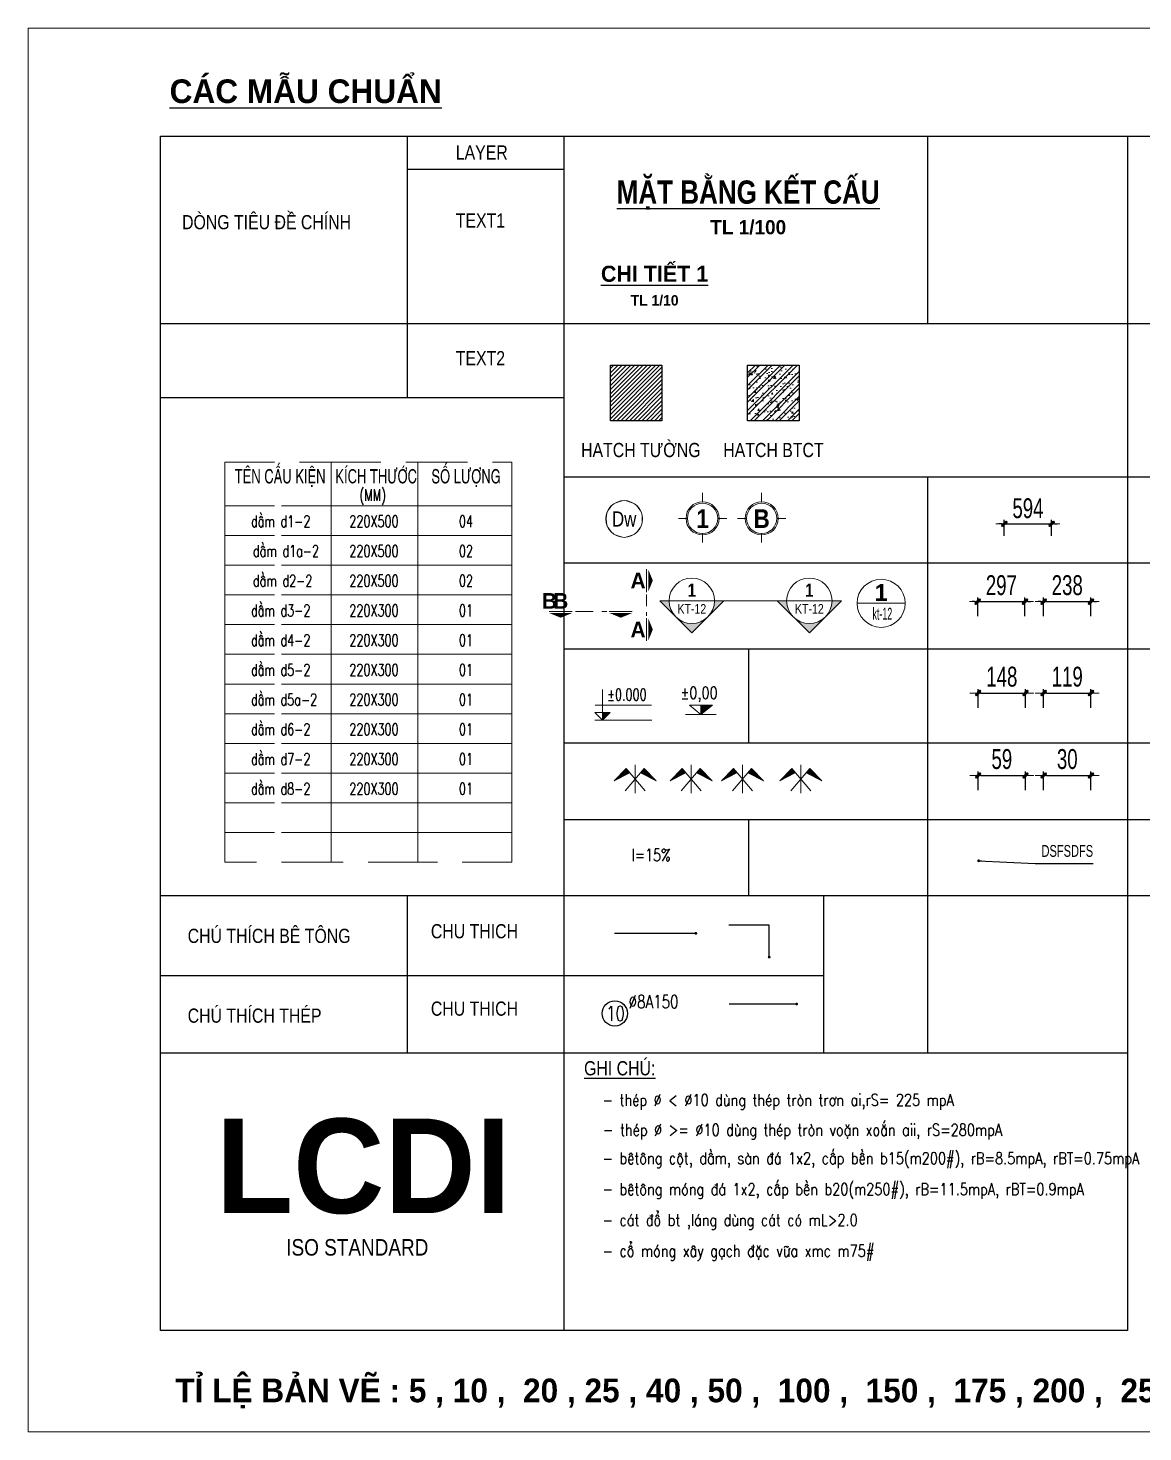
# Model space of a CAD drawing. Extents: x -192823 to 24985, y 78808 to 102574.
# Drawn here: x -192823 to -178814, y 84656 to 102296 of the extents above; entities that cross this region are included whole.
import ezdxf
from ezdxf.enums import TextEntityAlignment as Align

# ---------------------------------------------------------------- set-up
doc = ezdxf.new("R2010")
doc.units = 0
doc.header["$LTSCALE"] = 5
doc.header["$MEASUREMENT"] = 0
doc.header["$PDMODE"] = 3
doc.header["$PDSIZE"] = -5
for name, pattern in [('CENTERX2', [4, 2.5, -0.5, 0.5, -0.5]), ('DASHDOT', [1, 0.5, -0.25, 0, -0.25]), ('HIDDEN', [0.375, 0.25, -0.125])]:
    doc.linetypes.add(name, pattern=pattern)
doc.layers.get('0').update_dxf_attribs({"linetype": 'CONTINUOUS', "lineweight": 25})
doc.layers.get('DEFPOINTS').update_dxf_attribs({"linetype": 'CONTINUOUS', "lineweight": 9})
for name, color, linetype, lineweight in [('EG Khac', 4, 'CONTINUOUS', 18), ('EG Text2', 7, 'CONTINUOUS', 20), ('ISO', 153, 'CONTINUOUS', 15), ('KICHTHUOC', 167, 'CONTINUOUS', 15), ('LC Dim', 8, 'CONTINUOUS', 18), ('LC Hatch', 252, 'CONTINUOUS', 9), ('LC ISO', 153, 'CONTINUOUS', 13), ('LC Khac', 4, 'CONTINUOUS', 9), ('LC MANH DUT', 35, 'HIDDEN', 5), ('LC Net manh', 239, 'CONTINUOUS', 5), ('LC Net thay', 7, 'CONTINUOUS', 25), ('LC Net truc', 79, 'DASHDOT', 13), ('LC Text1', 3, 'CONTINUOUS', 20), ('LC Text2', 7, 'CONTINUOUS', 25)]:
    doc.layers.add(name, color=color, linetype=linetype, lineweight=lineweight)
doc.styles.add('arial', font='arial.ttf', dxfattribs={"width": 0.8})
doc.styles.add('Brief text', font='')
doc.styles.add('EG 1', font='')
doc.styles.add('EG 2', font='vnromadi.shx', dxfattribs={"width": 0.75})
doc.styles.add('General text 2', font='arial.ttf')
doc.styles.add('HOATBIF', font='hoatbif.shx', dxfattribs={"width": 0.7})
doc.styles.add('LC 1', font='')
doc.styles.add('LC 2', font='', dxfattribs={"width": 0.7})
doc.styles.add('LC 3', font='vnsimli.shx', dxfattribs={"width": 0.75})
doc.styles.add('LC3', font='', dxfattribs={"width": 0.8})
doc.styles.add('T1', font='Vnsimli.shx', dxfattribs={"width": 0.8})
doc.styles.add('T2', font='', dxfattribs={"width": 0.8})
doc.styles.add('text', font='hoatbif.shx', dxfattribs={"width": 0.7})
doc.styles.add('text1', font='', dxfattribs={"width": 0.7, "height": 300})
doc.styles.get('Brief text').set_extended_font_data('.VnHelvetInsH', bold=True)
doc.styles.get('EG 1').set_extended_font_data('.VnAvantH', bold=True)
doc.styles.get('LC 1').set_extended_font_data('.VnAvantH', bold=True)
doc.styles.get('LC 2').set_extended_font_data('.VnArial NarrowH')
doc.styles.get('LC3').set_extended_font_data('.VnArialH', bold=True)
doc.styles.get('T2').set_extended_font_data('.VnArialH')
doc.styles.get('text1').set_extended_font_data('.VnHelvetInsH', bold=True)
doc.dimstyles.new('1-10', dxfattribs={"dimscale": 100, "dimtxt": 2.5, "dimasz": 0.35, "dimexe": 0.5, "dimexo": 0, "dimgap": 0.8, "dimtad": 1, "dimdec": 0, "dimlfac": 0.1, "dimzin": 0, "dimdsep": 46, "dimtxsty": 'HOATBIF', "dimblk": 'DOT', "dimcen": -1, "dimdle": 1, "dimclrd": 256, "dimclre": 256, "dimclrt": 4, "dimadec": 3, "dimazin": 2, "dimtfac": 0.333333, "dimtdec": 0, "dimtix": 1, "dimtmove": 2, "dimatfit": 3, "dimldrblk": 'DOT', "dimfxl": 1, "dimtvp": 0.833333, "dimtolj": 1, "dimtzin": 0, "dimarcsym": 0})
doc.dimstyles.new('1-100', dxfattribs={"dimscale": 100, "dimtxt": 2.5, "dimasz": 0.35, "dimexe": 0.5, "dimexo": 0, "dimgap": 1, "dimtad": 1, "dimdec": 0, "dimzin": 0, "dimdsep": 46, "dimtxsty": 'HOATBIF', "dimblk1": 'DOT', "dimblk2": 'DOT', "dimsah": 1, "dimcen": -1, "dimdle": 1, "dimclrd": 256, "dimclre": 256, "dimclrt": 130, "dimadec": 0, "dimazin": 0, "dimtfac": 0.333333, "dimtdec": 0, "dimtix": 1, "dimtmove": 2, "dimatfit": 3, "dimldrblk": 'DOT', "dimfxl": 0.5, "dimtvp": 0.833333, "dimtolj": 1, "dimtzin": 12, "dimarcsym": 0})
doc.dimstyles.new('1-20', dxfattribs={"dimscale": 100, "dimtxt": 2.5, "dimasz": 0.35, "dimexe": 0.5, "dimexo": 0, "dimgap": 0.8, "dimtad": 1, "dimdec": 0, "dimlfac": 0.2, "dimzin": 0, "dimdsep": 46, "dimtxsty": 'HOATBIF', "dimblk1": 'DOT', "dimblk2": 'DOT', "dimsah": 1, "dimcen": -1, "dimdle": 1, "dimclrd": 256, "dimclre": 256, "dimclrt": 4, "dimadec": 3, "dimazin": 2, "dimtfac": 0.333333, "dimtdec": 0, "dimtix": 1, "dimtmove": 2, "dimatfit": 3, "dimldrblk": 'DOT', "dimfxl": 1, "dimtvp": 0.833333, "dimtolj": 1, "dimtzin": 0, "dimarcsym": 0})
doc.dimstyles.new('1-25', dxfattribs={"dimscale": 100, "dimtxt": 2.5, "dimasz": 0.35, "dimexe": 0.5, "dimexo": 0, "dimgap": 0.8, "dimtad": 1, "dimdec": 0, "dimlfac": 0.25, "dimzin": 0, "dimdsep": 46, "dimtxsty": 'HOATBIF', "dimblk1": 'DOT', "dimblk2": 'DOT', "dimsah": 1, "dimcen": -1, "dimdle": 1, "dimclrd": 256, "dimclre": 256, "dimclrt": 4, "dimadec": 3, "dimazin": 2, "dimtfac": 0.333333, "dimtdec": 0, "dimtix": 1, "dimtmove": 2, "dimatfit": 3, "dimldrblk": 'DOT', "dimfxl": 1, "dimtvp": 0.833333, "dimtolj": 1, "dimtzin": 0, "dimarcsym": 0})
doc.dimstyles.new('1-40', dxfattribs={"dimscale": 100, "dimtxt": 2.5, "dimasz": 0.35, "dimexe": 0.5, "dimexo": 0, "dimgap": 0.8, "dimtad": 1, "dimdec": 0, "dimlfac": 0.4, "dimzin": 0, "dimdsep": 46, "dimtxsty": 'HOATBIF', "dimblk1": 'DOT', "dimblk2": 'DOT', "dimsah": 1, "dimcen": -1, "dimdle": 1, "dimclrd": 256, "dimclre": 256, "dimclrt": 4, "dimadec": 3, "dimazin": 2, "dimtfac": 0.333333, "dimtdec": 0, "dimtix": 1, "dimtmove": 2, "dimatfit": 3, "dimldrblk": 'DOT', "dimfxl": 1, "dimtvp": 0.833333, "dimtolj": 1, "dimtzin": 0, "dimarcsym": 0})
doc.dimstyles.new('1-5', dxfattribs={"dimscale": 100, "dimtxt": 2.5, "dimasz": 0.35, "dimexe": 0.5, "dimexo": 0, "dimgap": 0.8, "dimtad": 1, "dimdec": 0, "dimlfac": 0.05, "dimzin": 0, "dimdsep": 46, "dimtxsty": 'HOATBIF', "dimblk1": 'DOT', "dimblk2": 'DOT', "dimsah": 1, "dimcen": -1, "dimdle": 1, "dimclrd": 256, "dimclre": 256, "dimclrt": 4, "dimadec": 3, "dimazin": 2, "dimtfac": 0.333333, "dimtdec": 0, "dimtix": 1, "dimtmove": 2, "dimatfit": 3, "dimldrblk": 'DOT', "dimfxl": 1, "dimtvp": 0.833333, "dimtolj": 1, "dimtzin": 0, "dimarcsym": 0})
doc.dimstyles.new('1-50', dxfattribs={"dimscale": 100, "dimtxt": 2.5, "dimasz": 0.35, "dimexe": 0.5, "dimexo": 0, "dimgap": 0.8, "dimtad": 1, "dimdec": 0, "dimlfac": 0.5, "dimzin": 0, "dimdsep": 46, "dimtxsty": 'HOATBIF', "dimblk1": 'DOT', "dimblk2": 'DOT', "dimsah": 1, "dimcen": -1, "dimdle": 1, "dimclrd": 256, "dimclre": 256, "dimclrt": 4, "dimadec": 3, "dimazin": 2, "dimtfac": 0.333333, "dimtdec": 0, "dimtix": 1, "dimtmove": 2, "dimatfit": 3, "dimldrblk": 'DOT', "dimfxl": 1, "dimtvp": 0.833333, "dimtolj": 1, "dimtzin": 0, "dimarcsym": 0})

# ---------------------------------------------------------------- blocks, each defined once
blk = doc.blocks.new('CT')
at = {"layer": 'EG Khac'}
blk.add_hatch(color=252, dxfattribs=at).paths.add_polyline_path([(3.25, 1.6), (1.64, 1.6), (1.64, 0)])
at = {"layer": 'EG Khac', "color": 9, "ltscale": 50}
for p, q in [((0.05, 3.14), (12, 3.14)), ((12.09, 0), (0, 0))]:
    blk.add_line(p, q, dxfattribs=at)
for points in [[(1.64, 6.43), (1.64, 0)], [(1.64, 0), (0.03, 1.6), (1.64, 1.6)], [(1.64, 0), (3.25, 1.6), (1.64, 1.6)]]:
    blk.add_lwpolyline(points, dxfattribs=at)
at = {"layer": 'EG Khac', "color": 3, "style": 'EG 2', "width": 0.75}
blk.add_attdef('CT', (2.64, 4.14), '', height=2.2, dxfattribs=at)
blk = doc.blocks.new('DXicon')
at = {"layer": 'LC Hatch', "ltscale": 50}
for points in [[(-1.15, 4.39), (-1.9, 5.26), (-4.45, 2.69)], [(4.45, 2.69), (1.9, 5.26), (1.15, 4.39)]]:
    blk.add_hatch(color=252, dxfattribs=at).paths.add_polyline_path(points)
at = {"layer": 'LC Net manh', "color": 8, "ltscale": 50}
for p, q in [((0, 0.04), (0, 6.04)), ((-1.9, 5.26), (-4.45, 2.69)), ((-4.45, 2.69), (-1.15, 4.39)), ((-2.13, 0.57), (1.9, 5.26)), ((2.13, 0.57), (-1.9, 5.26)), ((4.45, 2.69), (1.15, 4.39)), ((1.9, 5.26), (4.45, 2.69))]:
    blk.add_line(p, q, dxfattribs=at)
blk = doc.blocks.new('DOT')
at = {"layer": 'KICHTHUOC'}
blk.add_line((-3, 0), (3, 0), dxfattribs=at)
at = {"layer": 'KICHTHUOC', "color": 4}
blk.add_line((-1, -1), (1, 1), dxfattribs=at)
blk.add_lwpolyline([(0.5, 1), (-1, -0.5), (-0.5, -1), (1, 0.5)], close=True, dxfattribs=at)
blk = doc.blocks.new('TTRUC')
at = {"layer": 'ISO'}
for p, q in [((0, 6.95), (0, 10.71)), ((-6.37, 0), (-10.13, 0)), ((6.37, 0), (10.13, 0)), ((0, -6.37), (0, -10.13))]:
    blk.add_line(p, q, dxfattribs=at)
blk.add_circle((0, 0), 6.37, dxfattribs=at)
at = {"layer": 'KICHTHUOC'}
blk.add_circle((0, 0), 6.95, dxfattribs=at)
blk = doc.blocks.new('TIEUDE1')
at = {"layer": 'EG Text2', "color": 7, "style": 'EG 1'}
blk.add_attdef('TIªU§Ò', text='', height=5, dxfattribs=at).set_placement((0, 0), align=Align.BOTTOM_CENTER)
blk.add_attdef('TL', text='', height=3, dxfattribs=at).set_placement((0, -2), align=Align.TOP_CENTER)
blk = doc.blocks.new('TIEUDE2')
at = {"layer": 'LC Text2', "color": 7, "style": 'LC 1'}
blk.add_attdef('%%UTIªU§Ò', text='', height=3.5, dxfattribs=at).set_placement((0, 0), align=Align.BOTTOM_CENTER)
blk.add_attdef('TL', text='', height=2.2, dxfattribs=at).set_placement((0, -1.8), align=Align.TOP_CENTER)
blk = doc.blocks.new('*D42')
at = {"layer": 'DEFPOINTS', "color": 0, "ltscale": 500, "transparency": 16777216}
for p in [(-179962, 96066), (-180556, 95916), (-179962, 95916)]:
    blk.add_point(p, dxfattribs=at)
at = {"layer": 'LC Dim', "lineweight": -2, "ltscale": 500, "transparency": 16777216}
for p, q in [((-180591, 96066), (-180626, 96066)), ((-180556, 95916), (-180556, 96116)), ((-180556, 96066), (-179962, 96066)), ((-179962, 95916), (-179962, 96116)), ((-179927, 96066), (-179892, 96066))]:
    blk.add_line(p, q, dxfattribs=at)
at = {"layer": 'LC Dim', "lineweight": -2, "ltscale": 500, "transparency": 16777216, "xscale": 35, "yscale": 35, "zscale": 35}
blk.add_blockref('DOT', (-180556, 96066), dxfattribs=at)
at = {"layer": 'LC Dim', "lineweight": -2, "ltscale": 500, "transparency": 16777216, "xscale": 35, "yscale": 35, "zscale": 35, "rotation": 180}
blk.add_blockref('DOT', (-179962, 96066), dxfattribs=at)
at = {"layer": 'LC Dim', "color": 130, "ltscale": 500, "transparency": 16777216, "insert": (-180259, 96261), "char_height": 250, "attachment_point": 5, "style": 'HOATBIF'}
blk.add_mtext('\\A1;594', dxfattribs=at)
blk = doc.blocks.new('*D43')
at = {"layer": 'DEFPOINTS', "color": 0, "ltscale": 2, "transparency": 16777216}
for p in [(-180296, 95089), (-180890, 94905), (-180296, 94905)]:
    blk.add_point(p, dxfattribs=at)
at = {"layer": 'LC Dim', "lineweight": -2, "ltscale": 2, "transparency": 16777216}
for p, q in [((-180925, 95089), (-180960, 95089)), ((-180890, 94905), (-180890, 95139)), ((-180890, 95089), (-180296, 95089)), ((-180296, 94905), (-180296, 95139)), ((-180261, 95089), (-180226, 95089))]:
    blk.add_line(p, q, dxfattribs=at)
at = {"layer": 'LC Dim', "lineweight": -2, "ltscale": 2, "transparency": 16777216, "xscale": 35, "yscale": 35, "zscale": 35}
blk.add_blockref('DOT', (-180890, 95089), dxfattribs=at)
at = {"layer": 'LC Dim', "lineweight": -2, "ltscale": 2, "transparency": 16777216, "xscale": 35, "yscale": 35, "zscale": 35, "rotation": 180}
blk.add_blockref('DOT', (-180296, 95089), dxfattribs=at)
at = {"layer": 'LC Dim', "color": 4, "ltscale": 2, "transparency": 16777216, "insert": (-180593, 95294), "char_height": 250, "attachment_point": 5, "style": 'HOATBIF'}
blk.add_mtext('\\A1;297', dxfattribs=at)
blk = doc.blocks.new('*D44')
at = {"layer": 'DEFPOINTS', "color": 0, "ltscale": 2, "transparency": 16777216}
for p in [(-180290, 93939), (-180884, 93755), (-180290, 93755)]:
    blk.add_point(p, dxfattribs=at)
at = {"layer": 'LC Dim', "lineweight": -2, "ltscale": 2, "transparency": 16777216}
for p, q in [((-180884, 93755), (-180884, 93989)), ((-180849, 93939), (-180325, 93939)), ((-180290, 93755), (-180290, 93989))]:
    blk.add_line(p, q, dxfattribs=at)
at = {"layer": 'LC Dim', "lineweight": -2, "ltscale": 2, "transparency": 16777216, "xscale": 35, "yscale": 35, "zscale": 35, "rotation": 180}
blk.add_blockref('DOT', (-180884, 93939), dxfattribs=at)
at = {"layer": 'LC Dim', "lineweight": -2, "ltscale": 2, "transparency": 16777216, "xscale": 35, "yscale": 35, "zscale": 35}
blk.add_blockref('DOT', (-180290, 93939), dxfattribs=at)
at = {"layer": 'LC Dim', "color": 4, "ltscale": 2, "transparency": 16777216, "insert": (-180587, 94144), "char_height": 250, "attachment_point": 5, "style": 'HOATBIF'}
blk.add_mtext('\\A1;148', dxfattribs=at)
blk = doc.blocks.new('*D45')
at = {"layer": 'DEFPOINTS', "color": 0, "ltscale": 2, "transparency": 16777216}
for p in [(-179468, 93939), (-180062, 93755), (-179468, 93755)]:
    blk.add_point(p, dxfattribs=at)
at = {"layer": 'LC Dim', "lineweight": -2, "ltscale": 2, "transparency": 16777216}
for p, q in [((-180062, 93755), (-180062, 93989)), ((-180027, 93939), (-179503, 93939)), ((-179468, 93755), (-179468, 93989))]:
    blk.add_line(p, q, dxfattribs=at)
at = {"layer": 'LC Dim', "lineweight": -2, "ltscale": 2, "transparency": 16777216, "xscale": 35, "yscale": 35, "zscale": 35, "rotation": 180}
blk.add_blockref('DOT', (-180062, 93939), dxfattribs=at)
at = {"layer": 'LC Dim', "lineweight": -2, "ltscale": 2, "transparency": 16777216, "xscale": 35, "yscale": 35, "zscale": 35}
blk.add_blockref('DOT', (-179468, 93939), dxfattribs=at)
at = {"layer": 'LC Dim', "color": 4, "ltscale": 2, "transparency": 16777216, "insert": (-179765, 94144), "char_height": 250, "attachment_point": 5, "style": 'HOATBIF'}
blk.add_mtext('\\A1;119', dxfattribs=at)
blk = doc.blocks.new('*D46')
at = {"layer": 'DEFPOINTS', "color": 0, "ltscale": 2, "transparency": 16777216}
for p in [(-179468, 95089), (-180062, 94905), (-179468, 94905)]:
    blk.add_point(p, dxfattribs=at)
at = {"layer": 'LC Dim', "lineweight": -2, "ltscale": 2, "transparency": 16777216}
for p, q in [((-180097, 95089), (-180132, 95089)), ((-180062, 94905), (-180062, 95139)), ((-180062, 95089), (-179468, 95089)), ((-179468, 94905), (-179468, 95139)), ((-179433, 95089), (-179398, 95089))]:
    blk.add_line(p, q, dxfattribs=at)
at = {"layer": 'LC Dim', "lineweight": -2, "ltscale": 2, "transparency": 16777216, "xscale": 35, "yscale": 35, "zscale": 35}
blk.add_blockref('DOT', (-180062, 95089), dxfattribs=at)
at = {"layer": 'LC Dim', "lineweight": -2, "ltscale": 2, "transparency": 16777216, "xscale": 35, "yscale": 35, "zscale": 35, "rotation": 180}
blk.add_blockref('DOT', (-179468, 95089), dxfattribs=at)
at = {"layer": 'LC Dim', "color": 4, "ltscale": 2, "transparency": 16777216, "insert": (-179765, 95294), "char_height": 250, "attachment_point": 5, "style": 'HOATBIF'}
blk.add_mtext('\\A1;238', dxfattribs=at)
blk = doc.blocks.new('*D47')
at = {"layer": 'DEFPOINTS', "color": 0, "ltscale": 2, "transparency": 16777216}
for p in [(-180290, 92904), (-180884, 92720), (-180290, 92720)]:
    blk.add_point(p, dxfattribs=at)
at = {"layer": 'LC Dim', "lineweight": -2, "ltscale": 2, "transparency": 16777216}
for p, q in [((-180884, 92720), (-180884, 92954)), ((-180849, 92904), (-180325, 92904)), ((-180290, 92720), (-180290, 92954))]:
    blk.add_line(p, q, dxfattribs=at)
at = {"layer": 'LC Dim', "lineweight": -2, "ltscale": 2, "transparency": 16777216, "xscale": 35, "yscale": 35, "zscale": 35, "rotation": 180}
blk.add_blockref('DOT', (-180884, 92904), dxfattribs=at)
at = {"layer": 'LC Dim', "lineweight": -2, "ltscale": 2, "transparency": 16777216, "xscale": 35, "yscale": 35, "zscale": 35}
blk.add_blockref('DOT', (-180290, 92904), dxfattribs=at)
at = {"layer": 'LC Dim', "color": 4, "ltscale": 2, "transparency": 16777216, "insert": (-180587, 93109), "char_height": 250, "attachment_point": 5, "style": 'HOATBIF'}
blk.add_mtext('\\A1;59', dxfattribs=at)
blk = doc.blocks.new('*D48')
at = {"layer": 'DEFPOINTS', "color": 0, "ltscale": 2, "transparency": 16777216}
for p in [(-179468, 92904), (-180062, 92720), (-179468, 92720)]:
    blk.add_point(p, dxfattribs=at)
at = {"layer": 'LC Dim', "lineweight": -2, "ltscale": 2, "transparency": 16777216}
for p, q in [((-180062, 92720), (-180062, 92954)), ((-180027, 92904), (-179503, 92904)), ((-179468, 92720), (-179468, 92954))]:
    blk.add_line(p, q, dxfattribs=at)
at = {"layer": 'LC Dim', "lineweight": -2, "ltscale": 2, "transparency": 16777216, "xscale": 35, "yscale": 35, "zscale": 35, "rotation": 180}
blk.add_blockref('DOT', (-180062, 92904), dxfattribs=at)
at = {"layer": 'LC Dim', "lineweight": -2, "ltscale": 2, "transparency": 16777216, "xscale": 35, "yscale": 35, "zscale": 35}
blk.add_blockref('DOT', (-179468, 92904), dxfattribs=at)
at = {"layer": 'LC Dim', "color": 4, "ltscale": 2, "transparency": 16777216, "insert": (-179765, 93109), "char_height": 250, "attachment_point": 5, "style": 'HOATBIF'}
blk.add_mtext('\\A1;30', dxfattribs=at)
blk = doc.blocks.new('trich CT')
at = {"layer": 'LC ISO'}
blk.add_line((-500, 0), (500, 0), dxfattribs=at)
blk.add_circle((0, 0), 500, dxfattribs=at)
at = {"layer": 'LC Text1', "style": 'text1'}
blk.add_attdef('T', text='', height=350, dxfattribs=at).set_placement((0, 223), align=Align.MIDDLE_CENTER)
at = {"layer": 'LC Text1', "linetype": 'ByBlock', "style": 'text', "width": 0.7}
blk.add_attdef('KT', text='', height=250, dxfattribs=at).set_placement((0, -217), align=Align.MIDDLE_CENTER)
blk = doc.blocks.new('*U19')
at = {"layer": 'LC ISO'}
h = blk.add_hatch(color=256, dxfattribs=at)
h.paths.add_polyline_path([(0, -8.49), (4.24, -4.24, -0.198912), (0, -6, -0.198912), (-4.24, -4.24)])
h.paths.add_polyline_path([(8.49, 0), (6, 0, -0.198912), (4.24, -4.24)])
h.paths.add_polyline_path([(-4.24, -4.24, -0.198912), (-6, 0), (-8.49, 0)])
h = blk.add_hatch(color=256, dxfattribs=at)
h.paths.add_polyline_path([(31.08, -8.49), (35.32, -4.24, -0.198912), (31.08, -6, -0.198912), (26.84, -4.24)])
h.paths.add_polyline_path([(39.57, 0), (37.08, 0, -0.198912), (35.32, -4.24)])
h.paths.add_polyline_path([(26.84, -4.24, -0.198912), (25.08, 0), (22.59, 0)])
for p, q in [((-6, 0), (6, 0)), ((25.08, 0), (37.08, 0))]:
    blk.add_line(p, q, dxfattribs=at)
for points in [[(6, 0), (8.49, 0), (0, -8.49), (-8.49, 0), (-6, 0)], [(37.08, 0), (39.57, 0), (31.08, -8.49), (22.59, 0), (25.08, 0)]]:
    blk.add_lwpolyline(points, dxfattribs=at)
for centre in [(0, 0), (31.08, 0)]:
    blk.add_circle(centre, 6, dxfattribs=at)
at = {"layer": 'LC MANH DUT', "linetype": 'HIDDEN', "ltscale": 300}
blk.add_line((6, 0), (25.08, 0), dxfattribs=at)
at = {"layer": 'LC Text1', "style": 'Brief text', "width": 0.8, "flags": 8}
for tag, p in [('VIEW-NUMBER2', (0, 52)), ('VIEW-NUMBER1', (0, 0))]:
    blk.add_attdef(tag, text='', height=3.5, dxfattribs=at).set_placement(p, align=Align.BOTTOM_CENTER)
at = {"layer": 'LC Text1', "style": 'arial', "width": 0.8, "flags": 8}
for tag, p in [('SHEET-NUMBER2', (0, 51.13)), ('SHEET-NUMBER1', (0, -0.87))]:
    blk.add_attdef(tag, text='', height=2.5, dxfattribs=at).set_placement(p, align=Align.TOP_CENTER)
blk = doc.blocks.new('Caodo1')
at = {"layer": 'LC Text1'}
blk.add_hatch(color=4, dxfattribs=at).paths.add_polyline_path([(0, 200), (0, 0), (243, 200)])
at = {"layer": 'LC Text1', "color": 4}
for p, q in [((324, 0), (-324, 0)), ((0, 0), (0, 200))]:
    blk.add_line(p, q, dxfattribs=at)
blk.add_lwpolyline([(-243, 200), (243, 200), (0, 0), (0, 0)], close=True, dxfattribs=at)
at = {"layer": 'LC Text1', "color": 4, "style": 'T1', "width": 0.8}
blk.add_attdef('%%P0,00', text='', height=250, dxfattribs=at).set_placement((-39, 460), align=Align.MIDDLE_CENTER)
blk = doc.blocks.new('*U9')
at = {"layer": 'DEFPOINTS'}
blk.add_lwpolyline([(0, 4.25), (-2.5, 3.44), (-4.04, 1.31), (-4.04, -1.31), (-2.5, -3.44), (0, -4.25), (2.5, -3.44), (4.04, -1.31), (4.04, 1.31), (2.5, 3.44)], close=True, dxfattribs=at)
at = {"layer": 'LC Text1', "style": 'General text 2', "width": 0.8, "flags": 8}
blk.add_attdef('SYMBOL', text='', height=3.5, dxfattribs=at).set_placement((0, 0), align=Align.MIDDLE_CENTER)
blk.add_wipeout([(0, 4.25), (-2.5, 3.44), (-4.04, 1.31), (-4.04, -1.31), (-2.5, -3.44), (0, -4.25), (2.5, -3.44), (4.04, -1.31), (4.04, 1.31), (2.5, 3.44)]).dxf.layer = 'DEFPOINTS'
at = {"layer": 'LC ISO'}
blk.add_circle((0, 0), 4.25, dxfattribs=at)
blk = doc.blocks.new('matcatdoc')
at = {"layer": 'LC Khac', "color": 1, "ltscale": 2}
for p, q in [((0, 485), (0, 0)), ((0, -550), (0, -1036))]:
    blk.add_line(p, q, dxfattribs=at)
for points in [[(134, 243, 0, 471, 0), (37, 243, 275, 275, 0)], [(134, -793, 0, 471, 0), (37, -793, 275, 275, 0)]]:
    blk.add_lwpolyline(points, format="xyseb", dxfattribs=at)
at = {"layer": 'LC MANH DUT', "ltscale": 200}
blk.add_line((0, -49), (0, -506), dxfattribs=at)
at = {"ltscale": 2, "style": 'LC 1'}
for p in [(-179, 243), (-179, -793)]:
    blk.add_attdef('LC', text='', height=330, dxfattribs=at).set_placement(p, align=Align.MIDDLE_CENTER)
blk = doc.blocks.new('*U39')
at = {"layer": 'LC Khac', "color": 1, "ltscale": 2}
for p, q in [((0, 0), (-485, 0)), ((1271, 0), (785, 0))]:
    blk.add_line(p, q, dxfattribs=at)
for points in [[(-243, -134, 0, 471, 0), (-243, -37, 275, 275, 0)], [(1028, -134, 0, 471, 0), (1028, -37, 275, 275, 0)]]:
    blk.add_lwpolyline(points, format="xyseb", dxfattribs=at)
at = {"layer": 'LC MANH DUT', "ltscale": 300}
blk.add_line((66, 0), (732, 0), dxfattribs=at)
at = {"ltscale": 2, "style": 'LC 1'}
for p in [(-243, 222), (1028, 222)]:
    blk.add_attdef('LC', text='', height=330, dxfattribs=at).set_placement(p, align=Align.MIDDLE_CENTER)

msp = doc.modelspace()

# ---------------------------------------------------------------- hatches: boundary and pattern name
at = {"layer": 'LC Hatch', "ltscale": 2}
h = msp.add_hatch(dxfattribs=at)
h.set_pattern_fill('ANSI31', color=256, scale=296.969689)
h.set_pattern_definition([(45, (-185519.953, 134330.39), (-26.24866, 26.24866), [])])
h.paths.add_polyline_path([(-184858.5, 97362.2), (-184858.5, 98061.5), (-185505.8, 98061.5), (-185505.8, 97362.2)])
h = msp.add_hatch(dxfattribs=at)
h.set_pattern_fill('BTCT', color=256, scale=29.696969)
h.set_pattern_definition([(50, (-185210.8, 134330.39), (213.0045, -18.6355), [22.2727, -245]), (355, (-185210.8, 134330.39), (-41.205, 223.3783), [17.8182, -196]), (100.4514, (-185193.06, 134328.84), (171.7998, 204.7426), [18.9289, -208.218]), (46.1842, (-185210.8, 134389.78), (316.9382, -49.1541), [33.409, -367.5]), (96.6356, (-185184.4, 134385.7), (277.5665, 289.2835), [28.3934, -312.327]), (351.1842, (-185210.8, 134389.78), (277.5663, 289.2837), [26.7273, -294]), (21, (-185181.11, 134374.93), (177.2633, -119.5656), [22.2727, -245]), (326, (-185181.1, 134374.93), (72.2573, 215.3476), [17.8182, -196]), (71.4514, (-185166.34, 134364.97), (249.5207, 95.7818), [18.9289, -208.218]), (37.5, (-185210.81, 134330.39), (3.61111, 98.85938), [0, -193.62424, 0, -198.9697, 0, -196.7424]), (7.5, (-185210.81, 134330.39), (78.12368, 117.12832), [0, -113.44242, 0, -189.1697, 0, -74.98485]), (327.5, (-185277.03, 134330.39), (158.52908, -6.69811), [0, -74.24242, 0, -231.63636, 0, -307.36363]), (317.5, (-185306.73, 134330.39), (173.1886, 29.72815), [0, -96.51515, 0, -153.8303, 0, -218.2727]), (45, (-185210.81, 134330.39), (-78.74598, 78.74598), []), (45, (-185158.31, 134330.39), (-78.74598, 78.74598), [])])
h.paths.add_polyline_path([(-183134.1, 98061.5), (-183781.5, 98061.5), (-183781.5, 97362.2), (-183134.1, 97362.2)])

# ---------------------------------------------------------------- linework, layer by layer
at = {"layer": 'DEFPOINTS', "ltscale": 0.2, "elevation": 0}
msp.add_lwpolyline([(-192822.7, 102295.5), (-167877.2, 102295.5), (-167877.2, 84655.5), (-192822.7, 84655.5)], close=True, dxfattribs=at)
at = {"layer": 'LC Net thay'}
for p, q in [((-188057.2, 100938.6), (-188057.2, 97654.9)), ((-186089.2, 100938.6), (-186089.2, 85931.6)), ((-181521.7, 100938.6), (-181521.7, 98585.1)), ((-179008.5, 100938.6), (-177837.7, 100938.6)), ((-186089.2, 100516.7), (-188057.2, 100516.7)), ((-191156.7, 98585.1), (-181521.7, 98585.1)), ((-191156.7, 98585.1), (-177837.7, 98585.1)), ((-191156.7, 97654.9), (-186089.2, 97654.9)), ((-186089.2, 96656.3), (-177837.7, 96656.3)), ((-181521.7, 96656.3), (-181521.7, 89418.4)), ((-186089.2, 95576.9), (-177837.7, 95576.9)), ((-186089.2, 94497.5), (-177837.7, 94497.5)), ((-183768.4, 94497.5), (-183768.4, 93314.6)), ((-186089.2, 93314.6), (-177837.7, 93314.6)), ((-186089.2, 92352.4), (-181521.7, 92352.4)), ((-186089.2, 92352.4), (-177837.7, 92352.4)), ((-183768.4, 92352.4), (-183768.4, 91395.6)), ((-191156.7, 91395.6), (-177837.7, 91395.6)), ((-188057.2, 91395.6), (-188057.2, 89418.4)), ((-182822, 89418.4), (-182822, 91395.6)), ((-191156.7, 90391.2), (-182822, 90391.2)), ((-191156.7, 89418.4), (-179008.5, 89418.4)), ((-191156.7, 89418.4), (-179008.5, 89418.4))]:
    msp.add_line(p, q, dxfattribs=at)
at = {"layer": 'LC Net thay', "elevation": 0}
msp.add_lwpolyline([(-191156.7, 100938.6), (-179008.5, 100938.6), (-179008.5, 85931.6), (-191156.7, 85931.6)], close=True, dxfattribs=at)
at = {"layer": 'LC Text2', "ltscale": 2, "elevation": 0}
for points in [[(-185505.8, 98061.5), (-184858.5, 98061.5), (-184858.5, 97362.2), (-185505.8, 97362.2)], [(-183781.5, 98061.5), (-183134.1, 98061.5), (-183134.1, 97362.2), (-183781.5, 97362.2)]]:
    msp.add_lwpolyline(points, close=True, dxfattribs=at)
at = {"layer": 'LC Text2', "ltscale": 100}
msp.add_circle((-185450.1, 89913.5), 158.9, dxfattribs=at)

# ---------------------------------------------------------------- block references
ref = msp.add_blockref('matcatdoc', (-185052, 95209.2), dxfattribs=dict(xscale=0.593939378536651, yscale=0.593939378536651, zscale=0.593939378536651))
ref.add_attrib('LC', 'A', dxfattribs={"ltscale": 2, "height": 196, "style": 'LC 1'}).set_placement((-185158.1, 94738.3), align=Align.MIDDLE_CENTER)
ref.add_attrib('LC', 'A', dxfattribs={"ltscale": 2, "height": 196, "style": 'LC 1'}).set_placement((-185158.1, 95353.4), align=Align.MIDDLE_CENTER)
ref = msp.add_blockref('*U39', (-185985.3, 94965.9), dxfattribs=dict(xscale=0.593939378536651, yscale=0.593939378536651, zscale=0.593939378536651))
ref.add_attrib('LC', 'B', dxfattribs={"ltscale": 2, "height": 196, "style": 'LC 1'}).set_placement((-186270, 95097.9), align=Align.MIDDLE_CENTER)
ref.add_attrib('LC', 'B', dxfattribs={"ltscale": 2, "height": 196, "style": 'LC 1'}).set_placement((-186129.4, 95097.9), align=Align.MIDDLE_CENTER)
at = {"layer": 'LC Hatch', "xscale": 59.39393785376129, "yscale": 59.39393785376129, "zscale": 59.39393785376129}
for p in [(-185194.7, 92678.2), (-184491.2, 92678.2), (-183846.5, 92678.2), (-183113.7, 92678.2)]:
    msp.add_blockref('DXicon', p, dxfattribs=at)
at = {"layer": 'LC ISO', "xscale": 29.92991777228621, "yscale": 29.92991777228621, "zscale": 29.92991777228621}
for p in [(-184347.5, 96134.7), (-183605, 96134.7)]:
    msp.add_blockref('TTRUC', p, dxfattribs=at)
at = {"layer": 'LC ISO'}
ref = msp.add_blockref('*U19', (-184482.5, 95099.3), dxfattribs=dict(at, xscale=47.51515028293208, yscale=47.51515028293208, zscale=47.51515028293208))
ref.add_attrib('VIEW-NUMBER1', '1', dxfattribs={"layer": 'LC Text1', "height": 166.3, "style": 'Brief text', "width": 0.8}).set_placement((-184482.5, 95099.3), align=Align.BOTTOM_CENTER)
ref.add_attrib('SHEET-NUMBER1', 'KT-12', dxfattribs={"layer": 'LC Text1', "height": 118.79, "style": 'arial', "width": 0.8}).set_placement((-184482.5, 95057.8), align=Align.TOP_CENTER)
ref.add_attrib('VIEW-NUMBER2', '1', dxfattribs={"layer": 'LC Text1', "height": 166.3, "style": 'Brief text', "width": 0.8}).set_placement((-183005.8, 95099.3), align=Align.BOTTOM_CENTER)
ref.add_attrib('SHEET-NUMBER2', 'KT-12', dxfattribs={"layer": 'LC Text1', "height": 118.79, "style": 'arial', "width": 0.8}).set_placement((-183005.8, 95057.8), align=Align.TOP_CENTER)
ref = msp.add_blockref('trich CT', (-182103.5, 95067.7), dxfattribs=dict(at, xscale=0.6047999843158011, yscale=0.6047999843158011, zscale=0.6047999843158011))
ref.add_attrib('T', '1', dxfattribs={"layer": 'LC Text2', "height": 211.7, "style": 'text1'}).set_placement((-182103.5, 95202.4), align=Align.MIDDLE_CENTER)
ref.add_attrib('KT', ' kt-12', dxfattribs={"layer": 'LC Text2', "linetype": 'ByBlock', "height": 151.2, "style": 'text', "width": 0.55}).set_placement((-182103.5, 94936.3), align=Align.MIDDLE_CENTER)
at = {"layer": 'LC Text1'}
ref = msp.add_blockref('CT', (-185702, 93600.6), dxfattribs=dict(at, xscale=59.39393785376129, yscale=59.39393785376129, zscale=59.39393785376129))
ref.add_attrib('CT', '%%P0.000', (-185545.3, 93846.5), dxfattribs={"color": 4, "height": 147.31, "style": 'LC 3', "width": 0.7})
ref = msp.add_blockref('Caodo1', (-184368.8, 93670.5), dxfattribs=dict(at, xscale=0.593939378536651, yscale=0.593939378536651, zscale=0.593939378536651))
ref.add_attrib('%%P0,00', '%%p0,00', dxfattribs={"layer": 'LC Text2', "color": 4, "height": 148.48, "style": 'T1', "width": 0.8}).set_placement((-184392, 93943.4), align=Align.MIDDLE_CENTER)
at = {"layer": 'LC Text2'}
ref = msp.add_blockref('TIEUDE1', (-183774, 100001), dxfattribs=dict(at, xscale=59.3939378537799, yscale=59.3939378537799, zscale=59.3939378537799))
ref.add_attrib('TIªU§Ò', '%%UmÆt b»ng kÕt cÊu', dxfattribs={"color": 7, "height": 292.48, "style": 'LC3', "width": 0.8}).set_placement((-183774, 100001), align=Align.BOTTOM_CENTER)
ref.add_attrib('TL', 'TL 1/100', dxfattribs={"color": 7, "height": 178.18, "style": 'LC 1'}).set_placement((-183774, 99882.2), align=Align.TOP_CENTER)
ref = msp.add_blockref('TIEUDE2', (-184950.2, 99047), dxfattribs=dict(at, xscale=59.3939378537799, yscale=59.3939378537799, zscale=59.3939378537799))
ref.add_attrib('%%UTIªU§Ò', '%%Uchi tiÕt 1', dxfattribs={"color": 7, "height": 201.711, "style": 'LC 1'}).set_placement((-184950.2, 99047), align=Align.BOTTOM_CENTER)
ref.add_attrib('TL', 'TL 1/10', dxfattribs={"color": 7, "height": 130.67, "style": 'LC 1'}).set_placement((-184950.2, 98940), align=Align.TOP_CENTER)

# ---------------------------------------------------------------- texts
at = {"layer": 'LC Dim', "color": 4, "ltscale": 2, "insert": (-180088.7, 91879.6), "char_height": 148.48, "attachment_point": 7, "style": 'HOATBIF'}
msp.add_mtext('DSFSDFS', dxfattribs=at)
at = {"layer": 'LC Text1', "ltscale": 0.2, "style": 'LC 1', "width": 0.9}
for s, p in [('1', (-184347.5, 95944.1)), ('B', (-183605, 95944.1))]:
    msp.add_text(s, height=234.4, dxfattribs=at).set_placement(p, align=Align.BOTTOM_CENTER)
at = {"layer": 'LC Text1', "color": 3, "style": 'LC 3', "width": 0.8}
for s, p in [('- thÐp %%C < %%C10 dïng thÐp trßn tr¬n ai,rS= 225 mpA', (-185604.2, 88752.3)), ('- thÐp %%C >= %%C10 dïng thÐp trßn voÆn xo¾n aii, rS=280mpA', (-185598.2, 88377.4)), ('- bªt«ng cét, dÇm, sµn ®¸ 1x2, cÊp bÒn b15(m200#), rB=8.5mpA, rBT=0.75mpA', (-185605.4, 88020)), ('- bªt«ng mãng ®¸ 1x2, cÊp bÒn b20(m250#), rB=11.5mpA, rBT=0.9mpA', (-185605.4, 87632)), ('- c¸t ®æ bt ,l¸ng dïng c¸t cã mL>2.0', (-185605.4, 87244.1)), ('- cæ mãng x©y g¹ch ®Æc v÷a xmc m75#', (-185605.4, 86856.1))]:
    msp.add_text(s, height=148.485, dxfattribs=at).set_placement(p)
at = {"layer": 'LC Text2', "lineweight": -2}
for s, height, style, p in [('%%uc¸c mÉu chuÈn', 296.97, 'LC 1', (-191044, 101353.6)), ('iso standard', 207.879, 'LC 2', (-189578.6, 86871)), ('tØ lÖ b¶n vÏ : 5 , 10 ,  20 , 25 , 40 , 50 ,  100 ,  150 ,  175 , 200 ,  250 , 400 , 500 , 1000 ....', 296.97, 'LC 1', (-190972.7, 85028.1))]:
    msp.add_text(s, height=height, dxfattribs=dict(at, style=style)).set_placement(p)
at = {"layer": 'LC Text2', "style": 'T2', "width": 0.8}
for s, height, p in [('layer', 178.18, (-187448.5, 100644)), ('dßng tiªu ®Ò chÝnh', 178.182, (-190887.6, 99767.6)), ('text1', 178.18, (-187448.5, 99787.8)), ('text2', 178.18, (-187448.5, 98058.4)), ('HATCH T¦êNG', 178.182, (-185873.9, 96904.7)), ('HATCH BTCT', 178.18, (-184087.3, 96904.7)), ('chó thÝch bª t«ng', 178.182, (-190816.9, 90799.6)), ('chu thich', 178.18, (-187761.5, 90858.1)), ('chó thÝch thÐp', 178.182, (-190816.9, 89797.4)), ('chu thich', 178.18, (-187761.5, 89885.4)), ('%%Ughi chó:', 178.182, (-185836.6, 89136.1))]:
    msp.add_text(s, height=height, dxfattribs=at).set_placement(p)
at = {"layer": 'LC Text2', "linetype": 'ByBlock', "style": 'LC 3', "width": 0.75}
msp.add_text('%%C8A150', height=164.98, dxfattribs=at).set_placement((-185275.9, 89979.3))
at = {"layer": 'LC Text2', "ltscale": 100, "style": 'LC 3', "width": 0.75}
msp.add_text('10', height=181.48, dxfattribs=at).set_placement((-185441.2, 89913.5), align=Align.MIDDLE_CENTER)
at = {"layer": 'LC Text2', "lineweight": -2, "style": 'LC 1'}
msp.add_text('LCDI', height=1187.88, dxfattribs=at).set_placement((-188609.3, 87998.7), align=Align.MIDDLE)

# ---------------------------------------------------------------- dimensions: what is measured, and where the dimension line sits
at = {"layer": 'LC Dim', "ltscale": 500}
dim = msp.add_linear_dim(base=(-179962.3, 96066), p1=(-180556.2, 95915.7), p2=(-179962.3, 95915.7), dimstyle='1-100', override={"dimscale": 100, "dimgap": 0.7, "dimfxl": 0.5, "dimarcsym": 1}, dxfattribs=at)
dim.commit()
dim.dimension.update_dxf_attribs({"geometry": '*D42', "text_midpoint": (-180259.3, 96261)})
at = {"layer": 'LC Dim', "ltscale": 2}
for base, p1, p2, dimstyle, picture, middle in [((-180296.3, 95089.4), (-180890.3, 94905.2), (-180296.3, 94905.2), '1-50', '*D43', (-180593.3, 95294.4)), ((-179468.2, 95089.4), (-180062.2, 94905.2), (-179468.2, 94905.2), '1-40', '*D46', (-179765.2, 95294.4)), ((-180289.7469, 93939.3983), (-180883.6863, 93755.158), (-180289.7469, 93755.158), '1-25', '*D44', (-180586.7166, 94144.3983)), ((-179468.2, 93939.4), (-180062.2, 93755.2), (-179468.2, 93755.2), '1-20', '*D45', (-179765.2, 94144.4)), ((-180289.7, 92904), (-180883.7, 92719.8), (-180289.7, 92719.8), '1-10', '*D47', (-180586.7, 93109)), ((-179468.2, 92904), (-180062.2, 92719.8), (-179468.2, 92719.8), '1-5', '*D48', (-179765.2, 93109))]:
    dim = msp.add_linear_dim(base=base, p1=p1, p2=p2, dimstyle=dimstyle, dxfattribs=at)
    dim.commit()
    dim.dimension.update_dxf_attribs({"geometry": picture, "text_midpoint": middle})

# ---------------------------------------------------------------- leaders
at = {"layer": 'LC Dim', "ltscale": 2, "annotation_type": 0, "has_hookline": 1, "hookline_direction": 0, "text_width": 648.4}
msp.add_leader([(-180879.2, 91832.1), (-180168.7, 91799.6)], dimstyle='1-20', override={"dimgap": 0.8, "dimtad": 1}, dxfattribs=at)
at = {"layer": 'LC Dim', "ltscale": 2}
for points in [[(-183510.1, 90622.2), (-183510.1, 91023.1), (-184017.4, 91023.1)], [(-184431.6, 90920.5), (-185454, 90920.5)], [(-183165.3, 90032.1), (-183940.7, 90032.1), (-184012.8, 90032.1)]]:
    msp.add_leader(points, dimstyle='1-20', dxfattribs=at)

# ---------------------------------------------------------------- next in the draw order: block references
at = {"layer": 'LC Net manh'}
ref = msp.add_blockref('*U9', (-185332.5, 96127.1), dxfattribs=dict(at, xscale=54.33497185293851, yscale=54.33497185293851, zscale=54.33497185293851))
ref.add_attrib('SYMBOL', 'Dw', dxfattribs={"layer": 'LC Text1', "height": 190.17, "style": 'General text 2', "width": 0.8}).set_placement((-185332.5, 96127.1), align=Align.MIDDLE_CENTER)

# ---------------------------------------------------------------- next in the draw order: wipeouts: each hides what was drawn before it
at = {"ltscale": 500}
msp.add_wipeout([(-185348.5, 91762.2), (-185348.5, 92032), (-184675.2, 92032), (-184675.2, 92109.9), (-184507.4, 91897.1), (-184675.2, 91684.4), (-184675.2, 91762.2)], dxfattribs=at).dxf.layer = 'LC Hatch'
at = {"linetype": 'CENTERX2', "ltscale": 200}
msp.add_wipeout([(-190349.9, 96841), (-186742.1, 96841), (-186742.1, 91812.9), (-190349.9, 91812.9)], dxfattribs=at).dxf.layer = 'LC Net truc'

# ---------------------------------------------------------------- next in the draw order: linework, layer by layer
at = {"layer": 'LC MANH DUT', "ltscale": 500, "elevation": 0}
for points in [[(-190349.9, 96841), (-189014, 96841), (-189014, 96294), (-190349.9, 96294)], [(-189014, 96841), (-187926.1, 96841), (-187926.1, 96294), (-189014, 96294)], [(-187926.1, 96841), (-186742.1, 96841), (-186742.1, 96294), (-187926.1, 96294)], [(-190349.9, 96294), (-189014, 96294), (-189014, 95920.6), (-190349.9, 95920.6)], [(-189014, 96294), (-187926.1, 96294), (-187926.1, 95920.6), (-189014, 95920.6)], [(-187926.1, 96294), (-186742.1, 96294), (-186742.1, 95920.6), (-187926.1, 95920.6)], [(-190349.9, 95920.6), (-189014, 95920.6), (-189014, 95547.2), (-190349.9, 95547.2)], [(-189014, 95920.6), (-187926.1, 95920.6), (-187926.1, 95547.2), (-189014, 95547.2)], [(-187926.1, 95920.6), (-186742.1, 95920.6), (-186742.1, 95547.2), (-187926.1, 95547.2)], [(-190349.9, 95547.2), (-189014, 95547.2), (-189014, 95173.7), (-190349.9, 95173.7)], [(-189014, 95547.2), (-187926.1, 95547.2), (-187926.1, 95173.7), (-189014, 95173.7)], [(-187926.1, 95547.2), (-186742.1, 95547.2), (-186742.1, 95173.7), (-187926.1, 95173.7)], [(-190349.9, 95173.7), (-189014, 95173.7), (-189014, 94800.3), (-190349.9, 94800.3)], [(-189014, 95173.7), (-187926.1, 95173.7), (-187926.1, 94800.3), (-189014, 94800.3)], [(-187926.1, 95173.7), (-186742.1, 95173.7), (-186742.1, 94800.3), (-187926.1, 94800.3)], [(-190349.9, 94800.3), (-189014, 94800.3), (-189014, 94426.9), (-190349.9, 94426.9)], [(-189014, 94800.3), (-187926.1, 94800.3), (-187926.1, 94426.9), (-189014, 94426.9)], [(-187926.1, 94800.3), (-186742.1, 94800.3), (-186742.1, 94426.9), (-187926.1, 94426.9)], [(-190349.9, 94426.9), (-189014, 94426.9), (-189014, 94053.5), (-190349.9, 94053.5)], [(-189014, 94426.9), (-187926.1, 94426.9), (-187926.1, 94053.5), (-189014, 94053.5)], [(-187926.1, 94426.9), (-186742.1, 94426.9), (-186742.1, 94053.5), (-187926.1, 94053.5)], [(-190349.9, 94053.5), (-189014, 94053.5), (-189014, 93680), (-190349.9, 93680)], [(-189014, 94053.5), (-187926.1, 94053.5), (-187926.1, 93680), (-189014, 93680)], [(-187926.1, 94053.5), (-186742.1, 94053.5), (-186742.1, 93680), (-187926.1, 93680)], [(-190349.9, 93680), (-189014, 93680), (-189014, 93306.6), (-190349.9, 93306.6)], [(-189014, 93680), (-187926.1, 93680), (-187926.1, 93306.6), (-189014, 93306.6)], [(-187926.1, 93680), (-186742.1, 93680), (-186742.1, 93306.6), (-187926.1, 93306.6)], [(-190349.9, 93306.6), (-189014, 93306.6), (-189014, 92933.2), (-190349.9, 92933.2)], [(-189014, 93306.6), (-187926.1, 93306.6), (-187926.1, 92933.2), (-189014, 92933.2)], [(-187926.1, 93306.6), (-186742.1, 93306.6), (-186742.1, 92933.2), (-187926.1, 92933.2)], [(-190349.9, 92933.2), (-189014, 92933.2), (-189014, 92559.8), (-190349.9, 92559.8)], [(-189014, 92933.2), (-187926.1, 92933.2), (-187926.1, 92559.8), (-189014, 92559.8)], [(-187926.1, 92933.2), (-186742.1, 92933.2), (-186742.1, 92559.8), (-187926.1, 92559.8)], [(-190349.9, 92559.8), (-189014, 92559.8), (-189014, 92186.3), (-190349.9, 92186.3)], [(-189014, 92559.8), (-187926.1, 92559.8), (-187926.1, 92186.3), (-189014, 92186.3)], [(-187926.1, 92559.8), (-186742.1, 92559.8), (-186742.1, 92186.3), (-187926.1, 92186.3)], [(-190349.9, 92186.3), (-189014, 92186.3), (-189014, 91812.9), (-190349.9, 91812.9)], [(-189014, 92186.3), (-187926.1, 92186.3), (-187926.1, 91812.9), (-189014, 91812.9)], [(-187926.1, 92186.3), (-186742.1, 92186.3), (-186742.1, 91812.9), (-187926.1, 91812.9)]]:
    msp.add_lwpolyline(points, close=True, dxfattribs=at)

# ---------------------------------------------------------------- next in the draw order: texts
at = {"layer": 'LC Text1', "color": 3, "style": 'LC 3', "width": 0.7}
for s, p in [('(MM)', (-188661.2, 96353.1)), ('dÇm d1-2', (-190021.6, 96024)), ('220X500', (-188785.6, 96024)), ('04', (-187408.8, 96024)), ('dÇm d1a-2', (-189997.4, 95650.6)), ('220X500', (-188785.6, 95650.6)), ('02', (-187408.8, 95650.6)), ('dÇm d2-2', (-189997.4, 95277.2)), ('220X500', (-188785.6, 95277.2)), ('02', (-187408.8, 95277.2)), ('dÇm d3-2', (-190021.6, 94903.8)), ('220X300', (-188785.6, 94903.8)), ('01', (-187408.8, 94903.8)), ('dÇm d4-2', (-190021.6, 94530.3)), ('220X300', (-188785.6, 94530.3)), ('01', (-187408.8, 94530.3)), ('dÇm d5-2', (-190021.6, 94156.9)), ('220X300', (-188785.6, 94156.9)), ('01', (-187408.8, 94156.9)), ('dÇm d5a-2', (-190021.6, 93783.5)), ('220X300', (-188785.6, 93783.5)), ('01', (-187408.8, 93783.5)), ('dÇm d6-2', (-190021.6, 93410.1)), ('220X300', (-188785.6, 93410.1)), ('01', (-187408.8, 93410.1)), ('dÇm d7-2', (-190021.6, 93036.6)), ('220X300', (-188785.6, 93036.6)), ('01', (-187408.8, 93036.6)), ('dÇm d8-2', (-190021.6, 92663.2)), ('220X300', (-188785.6, 92663.2)), ('01', (-187408.8, 92663.2))]:
    msp.add_text(s, height=147.31, dxfattribs=at).set_placement(p)
at = {"layer": 'LC Text1', "style": 'LC 3', "width": 0.75}
msp.add_text(' I=15%%%', height=155.71, dxfattribs=at).set_placement((-185319.8, 91827))
at = {"layer": 'LC Text2', "lineweight": -2, "style": 'LC 2', "width": 0.8}
for s, height, p in [('tªn cÊu kiÖn', 178.182, (-190225.9, 96574.9)), ('kÝch th\xadíc', 178.18, (-188961.8, 96574.9)), ('sè l\xadîng', 178.18, (-187754.4, 96574.9))]:
    msp.add_text(s, height=height, dxfattribs=at).set_placement(p)

doc.saveas('drawing.dxf')
